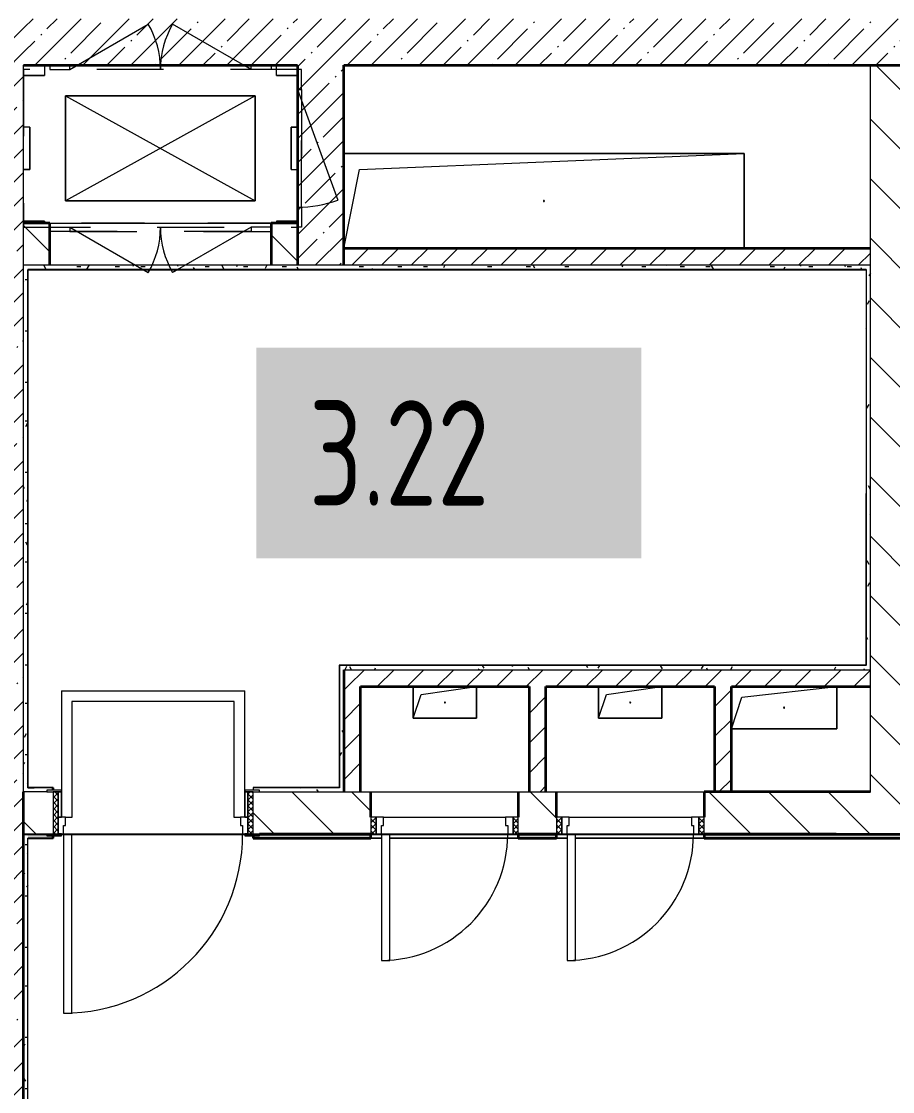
# Model space of a CAD drawing. Header units: millimetres. Extents: x 3914 to 443608, y -156176 to 78197.
# Drawn here: x 400380 to 404515, y -133799 to -128719 of the extents above; entities that cross this region are included whole.
import ezdxf

# ---------------------------------------------------------------- set-up
doc = ezdxf.new("R2010")
doc.units = ezdxf.units.MM
for name, pattern in [('200_ШТРИХ__ш1_п0_6_', [160, 100, -60]), ('Снесенные', [1428.75, 952.5, -476.25]), ('Штрих', [635, 317.5, -317.5]), ('Штрих короткий', [600, 300, -300])]:
    doc.linetypes.add(name, pattern=pattern)
for name, color, linetype, lineweight in [('A-DOOR-1', 7, 'Continuous', 5), ('A-DOOR-2', 7, '200_ШТРИХ__ш1_п0_6_', 5), ('A-DOOR-FRAM-2', 7, 'Continuous', 5), ('A-FLOR', 7, 'Continuous', 9), ('A-GENM', 7, 'Continuous', 9), ('A-GENM-2', 7, 'Штрих', 5), ('A-WALL', 7, 'Continuous', 5), ('A-WALL-1', 7, 'Continuous', 35), ('I-WALL', 7, 'Continuous', 5), ('M-EQPM-3', 7, 'Снесенные', 5)]:
    doc.layers.add(name, color=color, linetype=linetype, lineweight=lineweight)
for name, color, linetype, lineweight, true_color in [('A-DOOR-7', 7, 'Штрих короткий', 5, 0xc0c0c0), ('A-DOOR-FRAM-1', 7, 'Continuous', 5, 0xc0c0c0), ('A-WALL-FNSH-1', 9, 'Continuous', 5, 0x808080), ('M-EQPM-1', 7, 'Continuous', 9, 0xb2b2b2), ('M-EQPM-2', 7, 'Штрих', 5, 0xb2b2b2), ('M-EQPM-4', 7, 'Continuous', 9, 0x52e2e2), ('M-EQPM-6', 7, 'Continuous', 9, 0xd0d4d8)]:
    doc.layers.add(name, color=color, linetype=linetype, lineweight=lineweight, true_color=true_color)
doc.styles.add('СПДС', font='ГОСТ тип А.ttf', dxfattribs={"width": 0.9})
pattern_1 = [(45, (315419.7, -145976.68), (-114.04925, 114.04925), []), (45, (315533.75, -145976.68), (-114.04925, 114.04925), [201.612, -40.322, 6.706, -33.617])]
pattern_2 = [(135, (315419.7, -145976.68), (-141.42136, -141.42136), [])]
pattern_3 = [(45, (315419.7, -145976.68), (-70.71068, 70.71068), [])]
pattern_4 = [(0, (315419.7, -145976.68), (243.84, 60.96), [20.117, -162.763, 20.117, -162.763, -975.36]), (0, (315419.7, -145976.68), (243.84, 60.96), [-365.76, 20.117, -345.643, 20.117, -162.763, -426.72]), (0, (315419.7, -145976.68), (243.84, 60.96), [-914.4, 20.117, -101.803, 20.117, -284.683]), (120, (315511.14, -145946.2), (-174.71291, 180.691634), [20.117, -162.763, 20.117, -162.763, -975.36]), (120, (315511.14, -145946.2), (-174.71291, 180.691634), [-365.76, 20.117, -345.643, 20.117, -162.763, -426.72]), (120, (315511.14, -145946.2), (-174.71291, 180.691634), [-914.4, 20.117, -101.803, 20.117, -284.683]), (240, (315541.62, -145824.28), (-69.12709, -241.651634), [20.117, -162.763, 20.117, -162.763, -975.36]), (240, (315541.62, -145824.28), (-69.12709, -241.651634), [-365.76, 20.117, -345.643, 20.117, -162.763, -426.72]), (240, (315541.62, -145824.28), (-69.12709, -241.651634), [-914.4, 20.117, -101.803, 20.117, -284.683])]

# ---------------------------------------------------------------- blocks, each defined once
blk = doc.blocks.new('DOR_Проход в стене_Прямоугольный - 1050x1150 EI30-23344994-Объем проектирования 3 этажа')
at = {"layer": 'A-DOOR-7'}
for p, q in [((525, 100), (-525, 100)), ((525, -100), (-525, -100))]:
    blk.add_line(p, q, dxfattribs=at)
blk = doc.blocks.new('160_Подъемник - 160_Подъемник-23521422-Объем проектирования 3 этажа')
at = {"layer": 'A-GENM'}
for p, q in [((220, 0), (592.4, 215)), ((566.4, 200), (592.4, 215)), ((566.4, 200), (592.4, 215)), ((733.6, 200), (707.6, 215)), ((1080, 0), (707.6, 215)), ((733.6, 200), (707.6, 215)), ((-20, -95), (-20, 0)), ((-20, 0), (0, 0)), ((0, 0), (0, -95)), ((220, 20), (125, 20)), ((125, 20), (125, 0)), ((220, 0), (220, 20)), ((1080, 0), (1080, 20)), ((1080, 20), (1175, 20)), ((1175, 20), (1175, 0)), ((125, 0), (220, 0)), ((1175, 0), (1080, 0)), ((0, -95), (-20, -95)), ((0, -655), (-191.5, -128.8)), ((0, -655), (-20, -655)), ((-20, -655), (-20, -750)), ((0, -750), (0, -655)), ((-20, -750), (0, -750)), ((125, -770), (125, -750)), ((125, -750), (220, -750)), ((125, -770), (125, -750)), ((125, -750), (220, -750)), ((125, -770), (125, -750)), ((125, -750), (220, -750)), ((220, -750), (220, -770)), ((220, -750), (254.6, -770)), ((220, -750), (220, -770)), ((220, -750), (592.4, -965)), ((220, -750), (220, -770)), ((220, -750), (254.6, -770)), ((1080, -750), (707.6, -965)), ((1080, -750), (1045.4, -770)), ((1080, -750), (1045.4, -770)), ((1080, -750), (1080, -770)), ((1175, -750), (1080, -750)), ((1080, -750), (1080, -770)), ((1175, -750), (1080, -750)), ((1080, -750), (1080, -770)), ((1175, -750), (1080, -750)), ((1175, -770), (1175, -750)), ((1175, -770), (1175, -750)), ((1175, -770), (1175, -750)), ((220, -770), (125, -770)), ((1080, -770), (1175, -770))]:
    blk.add_line(p, q, dxfattribs=at)
for centre, radius, start, end in [((220, 0), 430, 27.8304, 30), ((220, 0), 430, 0, 30), ((220, 0), 430, 27.8304, 30), ((1080, 0), 430, 150, 180), ((1080, 0), 430, 150, 152.1696), ((1080, 0), 430, 150, 152.1696), ((0, -655), 560, 90, 110), ((220, -750), 430, 330, 0), ((220, -750), 430, 357.3044, 0), ((220, -750), 430, 357.3044, 0), ((1080, -750), 430, 180, 182.6956), ((1080, -750), 430, 180, 210), ((1080, -750), 430, 180, 182.6956)]:
    blk.add_arc(centre, radius, start, end, dxfattribs=at)
at = {"layer": 'A-GENM-2'}
for p, q in [((1080, 20), (220, 20)), ((220, 20), (1080, 20)), ((-20, -95), (-20, -655)), ((-20, -655), (-20, -95)), ((220, -770), (792, -770)), ((1080, -770), (508, -770))]:
    blk.add_line(p, q, dxfattribs=at)
at = {"layer": 'M-EQPM-1'}
for p, q in [((1100, -625), (200, -125)), ((200, -625), (1100, -125)), ((1100, -125), (200, -125)), ((200, -125), (200, -625)), ((1100, -625), (1100, -125)), ((200, -625), (1100, -625))]:
    blk.add_line(p, q, dxfattribs=at)
at = {"layer": 'M-EQPM-2'}
for p, q in [((1300, 0), (0, 0)), ((0, 0), (0, -750)), ((1300, -750), (1300, 0)), ((0, -750), (1300, -750))]:
    blk.add_line(p, q, dxfattribs=at)
at = {"layer": 'M-EQPM-6'}
for p, q in [((1100, -125), (200, -125)), ((200, -125), (200, -625)), ((200, -625), (200, -125)), ((200, -125), (1100, -125)), ((1100, -625), (1100, -125)), ((1100, -125), (1100, -625)), ((200, -625), (1100, -625)), ((1100, -625), (200, -625))]:
    blk.add_line(p, q, dxfattribs=at)
blk = doc.blocks.new('Закладная деталь приямка - 200_100-20924312-Объем проектирования 3 этажа')
at = {"layer": 'M-EQPM-3'}
for p, q in [((85000, 16755), (84970, 16755)), ((85000, 16755), (84970, 16755)), ((85000, 16555), (85000, 16755)), ((85000, 16755), (85000, 16555)), ((84970, 16555), (85000, 16555)), ((85000, 16555), (84970, 16555))]:
    blk.add_line(p, q, dxfattribs=at)
blk = doc.blocks.new('Закладная деталь приямка - 150_100-20924311-Объем проектирования 3 этажа')
at = {"layer": 'M-EQPM-3'}
for p, q in [((85070, 17050), (85070, 17000)), ((85070, 17050), (85070, 17000)), ((84970, 17000), (85070, 17000)), ((85070, 17000), (84970, 17000))]:
    blk.add_line(p, q, dxfattribs=at)
blk = doc.blocks.new('Закладная деталь приямка - 150_100-V569-Объем проектирования 3 этажа')
at = {"layer": 'M-EQPM-3'}
for p, q in [((86170, 17000), (86170, 17050)), ((86170, 17000), (86170, 17050)), ((86270, 17000), (86170, 17000)), ((86170, 17000), (86270, 17000))]:
    blk.add_line(p, q, dxfattribs=at)
blk = doc.blocks.new('Закладная деталь приямка - 150_100-V570-Объем проектирования 3 этажа')
at = {"layer": 'M-EQPM-3'}
for p, q in [((86270, 16310), (86170, 16310)), ((86170, 16310), (86270, 16310)), ((86170, 16310), (86170, 16300)), ((86170, 16310), (86170, 16300))]:
    blk.add_line(p, q, dxfattribs=at)
blk = doc.blocks.new('Закладная деталь приямка - 150_100-V571-Объем проектирования 3 этажа')
at = {"layer": 'M-EQPM-3'}
for p, q in [((85070, 16310), (84970, 16310)), ((84970, 16310), (85070, 16310)), ((85070, 16300), (85070, 16310)), ((85070, 16310), (85070, 16300))]:
    blk.add_line(p, q, dxfattribs=at)
blk = doc.blocks.new('GM_Отверстие прямоугольное _в плите_ - Отверстие-21604025-Объем проектирования 3 этажа')
at = {"layer": 'A-GENM'}
for p, q in [((-200, 50), (250, 100)), ((250, 100), (250, -100)), ((250, -100), (250, 100)), ((-250, -100), (-200, 50)), ((250, -100), (-250, -100)), ((-250, -100), (250, -100))]:
    blk.add_line(p, q, dxfattribs=at)
for start, end in [(360, 180), (180, 360)]:
    blk.add_arc((0, 0), 2.5, start, end, dxfattribs=at)
blk = doc.blocks.new('GM_Отверстие прямоугольное _в плите_ - Отверстие-21620300-Объем проектирования 3 этажа')
at = {"layer": 'A-GENM'}
for p, q in [((-150, -75), (-150, 75)), ((-150, 75), (-150, -75)), ((-112.5, 37.5), (150, 75)), ((150, 75), (150, -75)), ((150, -75), (150, 75)), ((-150, -75), (-112.5, 37.5)), ((150, -75), (-150, -75)), ((-150, -75), (150, -75))]:
    blk.add_line(p, q, dxfattribs=at)
for start, end in [(360, 180), (180, 360)]:
    blk.add_arc((0, 0), 2.5, start, end, dxfattribs=at)
blk = doc.blocks.new('GM_Отверстие прямоугольное _в плите_ - Отверстие-22256730-Объем проектирования 3 этажа')
at = {"layer": 'A-GENM'}
for p, q in [((-950, 225), (950, 225)), ((950, 225), (-950, 225)), ((-875, 150), (950, 225)), ((950, 225), (950, -225)), ((950, -225), (950, 225)), ((-950, -225), (-875, 150))]:
    blk.add_line(p, q, dxfattribs=at)
for start, end in [(360, 180), (180, 360)]:
    blk.add_arc((0, 0), 2.5, start, end, dxfattribs=at)

msp = doc.modelspace()

# ---------------------------------------------------------------- hatches: boundary and pattern name
at = {"layer": 'A-DOOR-2'}
h = msp.add_hatch(dxfattribs=at)
h.set_pattern_fill('FP_33', color=256, angle=180, style=0, pattern_type=2)
h.set_pattern_definition([(315, (399190.79, -132641.364), (14.14214, 14.14214), []), (45, (399190.79, -132641.364), (-14.14214, 14.14214), [])])
h.paths.add_polyline_path([(400554.7, -132576.7), (400554.7, -132376.7), (400529.7, -132376.7), (400529.7, -132576.7)])
h = msp.add_hatch(dxfattribs=at)
h.set_pattern_fill('FP_121', color=256, angle=180, style=0, pattern_type=2)
h.set_pattern_definition([(315, (400449.188, -132641.364), (14.14214, 14.14214), []), (45, (400449.188, -132641.364), (-14.14214, 14.14214), [])])
h.paths.add_polyline_path([(402063.1, -132576.7), (402063.1, -132496.7), (402038.1, -132496.7), (402038.1, -132576.7)])
h = msp.add_hatch(dxfattribs=at)
h.set_pattern_fill('FP_121', color=256, angle=180, style=0, pattern_type=2)
h.set_pattern_definition([(315, (401330.79, -132641.364), (14.14214, 14.14214), []), (45, (401330.79, -132641.364), (-14.14214, 14.14214), [])])
h.paths.add_polyline_path([(402944.7, -132576.7), (402944.7, -132496.7), (402919.7, -132496.7), (402919.7, -132576.7)])
at = {"layer": 'A-DOOR-FRAM-2'}
h = msp.add_hatch(dxfattribs=at)
h.set_pattern_fill('FP_34', color=256, angle=180, style=0, pattern_type=2)
h.set_pattern_definition([(225, (401313.584, -132641.364), (14.1421, -14.1421), []), (315, (401313.584, -132641.364), (14.1421, 14.1421), [])])
h.paths.add_polyline_path([(401454.7, -132576.7), (401479.7, -132576.7), (401479.7, -132376.7), (401454.7, -132377.9), (401454.7, -132570.9)])
h = msp.add_hatch(dxfattribs=at)
h.set_pattern_fill('FP_122', color=256, angle=180, style=0, pattern_type=2)
h.set_pattern_definition([(225, (402571.983, -132641.364), (14.1421, -14.1421), []), (315, (402571.983, -132641.364), (14.1421, 14.1421), [])])
h.paths.add_polyline_path([(402738.1, -132576.7), (402738.1, -132496.7), (402713.1, -132496.7), (402713.1, -132576.7)])
h = msp.add_hatch(dxfattribs=at)
h.set_pattern_fill('FP_122', color=256, angle=180, style=0, pattern_type=2)
h.set_pattern_definition([(225, (403453.584, -132641.364), (14.1421, -14.1421), []), (315, (403453.584, -132641.364), (14.1421, 14.1421), [])])
h.paths.add_polyline_path([(403619.7, -132576.7), (403619.7, -132496.7), (403594.7, -132496.7), (403594.7, -132576.7)])
at = {"layer": 'I-WALL'}
h = msp.add_hatch(dxfattribs=at)
h.set_pattern_fill('FP_1', color=256, style=0, pattern_type=2)
h.set_pattern_definition(pattern_1)
h.paths.add_polyline_path([(400180.4, -135576.7), (400389.7, -135576.7), (400389.7, -126876.7), (400169.7, -126876.7), (400169.7, -135576.7), (400178.1, -135576.7)])
h = msp.add_hatch(dxfattribs=at)
h.set_pattern_fill('FP_1', color=256, style=0, pattern_type=2)
h.set_pattern_definition(pattern_1)
h.paths.add_polyline_path([(400389.7, -128926.7), (401909.7, -128926.7), (401909.7, -128706.7), (400389.7, -128706.7), (400389.7, -128916.7)])
h = msp.add_hatch(dxfattribs=at)
h.set_pattern_fill('FP_1', color=256, style=0, pattern_type=2)
h.set_pattern_definition(pattern_1)
h.paths.add_polyline_path([(401914.2, -128926.7), (408229.7, -128926.7), (408229.7, -128706.7), (401909.7, -128706.7), (401909.7, -128926.7)])
h = msp.add_hatch(dxfattribs=at)
h.set_pattern_fill('FP_1', color=256, style=0, pattern_type=2)
h.set_pattern_definition(pattern_1)
h.paths.add_polyline_path([(401909.7, -129876.7), (401909.7, -128926.7), (401689.7, -128926.7), (401689.7, -129876.7)])
h = msp.add_hatch(dxfattribs=at)
h.set_pattern_fill('FP_23', color=256, style=0, pattern_type=2)
h.set_pattern_definition(pattern_2)
h.paths.add_polyline_path([(404609.7, -132376.7), (404609.7, -128926.7), (404409.7, -128926.7), (404409.7, -132376.7)])
h = msp.add_hatch(dxfattribs=at)
h.set_pattern_fill('FP_23', color=256, style=0, pattern_type=2)
h.set_pattern_definition(pattern_2)
h.paths.add_polyline_path([(400409.7, -129876.7), (400514.7, -129876.7), (400514.7, -129676.7), (400389.7, -129676.7), (400389.7, -129876.7)])
h.paths.add_polyline_path([(401564.7, -129876.7), (401689.7, -129874.9), (401689.7, -129676.7), (401564.7, -129676.7), (401564.7, -129873.9)])
h = msp.add_hatch(dxfattribs=at)
h.set_pattern_fill('FP_22', color=256, style=0, pattern_type=2)
h.set_pattern_definition(pattern_3)
h.paths.add_polyline_path([(404389.7, -129876.7), (404409.7, -129876.7), (404409.7, -129796.7), (401909.7, -129796.7), (401909.7, -129876.7), (404247.7, -129876.7)])
h = msp.add_hatch(dxfattribs=at)
h.set_pattern_fill('FP_191', color=256, style=0, pattern_type=2)
h.set_pattern_definition(pattern_4)
h.paths.add_polyline_path([(400391.1, -132356.7), (400409.7, -132356.7), (400408.7, -129896.7), (400389.7, -129876.7), (400389.7, -132356.7)])
h.paths.add_polyline_path([(400409.7, -129896.7), (400409.7, -129876.7), (400389.7, -129876.7), (400402.8, -129889.8)])
h = msp.add_hatch(dxfattribs=at)
h.set_pattern_fill('FP_191', color=256, style=0, pattern_type=2)
h.set_pattern_definition(pattern_4)
h.paths.add_polyline_path([(404388.7, -129896.7), (404388.7, -129876.7), (400409.7, -129876.7), (400409.7, -129896.7), (404247.7, -129896.7)])
h = msp.add_hatch(dxfattribs=at)
h.set_pattern_fill('FP_191', color=256, style=0, pattern_type=2)
h.set_pattern_definition(pattern_4)
h.paths.add_polyline_path([(404409.7, -131796.7), (404409.7, -129876.7), (404389.7, -129876.7), (404390.7, -131776.7), (404407.8, -131794.7)])
h.paths.add_polyline_path([(404409.7, -131796.7), (404389.7, -131776.7), (404389.7, -131796.7)])
h = msp.add_hatch(dxfattribs=at)
h.set_pattern_fill('FP_191', color=256, style=0, pattern_type=2)
h.set_pattern_definition(pattern_4)
h.paths.add_polyline_path([(403159.9, -131796.7), (404389.7, -131796.7), (404389.7, -131776.7), (401889.7, -131776.7), (401889.7, -131796.7), (402869.7, -131796.7)])
h = msp.add_hatch(dxfattribs=at)
h.set_pattern_fill('FP_191', color=256, style=0, pattern_type=2)
h.set_pattern_definition(pattern_4)
h.paths.add_polyline_path([(401889.7, -132376.7), (401909.7, -132376.7), (401909.7, -131796.7), (401889.7, -131796.8), (401889.7, -132356.7)])
h = msp.add_hatch(dxfattribs=at)
h.set_pattern_fill('FP_22', color=256, style=0, pattern_type=2)
h.set_pattern_definition(pattern_3)
h.paths.add_polyline_path([(403159.9, -131876.7), (404409.7, -131876.7), (404409.7, -131796.7), (401909.7, -131796.7), (401909.7, -131876.7), (402904.2, -131876.7)])
h = msp.add_hatch(dxfattribs=at)
h.set_pattern_fill('FP_22', color=256, style=0, pattern_type=2)
h.set_pattern_definition(pattern_3)
h.paths.add_polyline_path([(401989.7, -132376.7), (401989.7, -131876.7), (401909.7, -131876.7), (401909.7, -132376.7)])
h = msp.add_hatch(dxfattribs=at)
h.set_pattern_fill('FP_22', color=256, style=0, pattern_type=2)
h.set_pattern_definition(pattern_3)
h.paths.add_polyline_path([(402869.7, -132376.7), (402869.7, -131876.7), (402789.7, -131876.7), (402789.7, -132376.7)])
h = msp.add_hatch(dxfattribs=at)
h.set_pattern_fill('FP_22', color=256, style=0, pattern_type=2)
h.set_pattern_definition(pattern_3)
h.paths.add_polyline_path([(403749.7, -132376.7), (403749.7, -131876.7), (403669.7, -131876.7), (403669.7, -132376.7)])
h = msp.add_hatch(dxfattribs=at)
h.set_pattern_fill('FP_191', color=256, style=0, pattern_type=2)
h.set_pattern_definition(pattern_4)
h.paths.add_polyline_path([(401525.2, -132376.7), (401889.7, -132376.7), (401888.7, -132356.7), (401479.7, -132356.7), (401479.7, -132368.7), (401509.7, -132368.7), (401509.7, -132376.7)])
h.paths.add_polyline_path([(400499.7, -132376.7), (400499.7, -132368.7), (400529.7, -132368.7), (400529.7, -132356.7), (400409.7, -132357.6), (400389.7, -132376.7), (400440.4, -132376.7)])
h.paths.add_polyline_path([(400389.7, -132376.7), (400409.7, -132356.7), (400389.7, -132356.7)])
h = msp.add_hatch(dxfattribs=at)
h.set_pattern_fill('FP_23', color=256, style=0, pattern_type=2)
h.set_pattern_definition(pattern_2)
h.paths.add_polyline_path([(404829.7, -132576.7), (404869.7, -132576.7), (404869.7, -132376.7), (403619.7, -132376.7), (403619.7, -132576.7), (404793.3, -132576.7)])
h.paths.add_polyline_path([(402738.1, -132576.7), (402919.7, -132576.7), (402919.7, -132376.7), (402738.1, -132376.7), (402738.1, -132496.7)])
h.paths.add_polyline_path([(400440.4, -132576.7), (400529.7, -132576.7), (400529.7, -132376.7), (400389.7, -132376.7), (400389.7, -132576.7), (400409.7, -132576.7)])
h.paths.add_polyline_path([(401689.7, -132576.7), (402038.1, -132576.7), (402038.1, -132376.7), (401479.7, -132376.7), (401479.7, -132576.7), (401509.7, -132576.7)])
h = msp.add_hatch(dxfattribs=at)
h.set_pattern_fill('FP_191', color=256, style=0, pattern_type=2)
h.set_pattern_definition(pattern_4)
h.paths.add_polyline_path([(400409.7, -135356.7), (400409.7, -132576.7), (400389.7, -132576.7), (400389.7, -135356.7), (400394.4, -135356.7)])
h = msp.add_hatch(dxfattribs=at)
h.set_pattern_fill('FP_191', color=256, style=0, pattern_type=2)
h.set_pattern_definition(pattern_4)
h.paths.add_polyline_path([(412939.7, -132596.7), (413219.7, -132596.7), (413219.7, -132576.7), (412939.7, -132576.7)])
h.paths.add_polyline_path([(412239.7, -132596.7), (412239.7, -132576.7), (412069.7, -132576.7), (412069.7, -132584.7), (412014.7, -132584.7), (412016.1, -132596.7), (412232.4, -132596.7)])
h.paths.add_polyline_path([(408209.7, -132596.7), (408474.7, -132596.7), (408474.7, -132584.7), (408419.7, -132584.7), (408419.7, -132576.7), (407699.7, -132576.7), (407699.7, -132584.7), (407669.7, -132584.7), (407669.7, -132596.7), (408054.9, -132596.7)])
h.paths.add_polyline_path([(410080.3, -132596.7), (410614.7, -132596.7), (410614.7, -132584.7), (410559.7, -132584.7), (410559.7, -132576.7), (409929.7, -132576.7), (409929.7, -132584.7), (409874.7, -132584.7), (409876, -132596.7), (409999.7, -132596.7)])
h.paths.add_polyline_path([(406719.7, -132596.7), (406719.7, -132584.7), (406689.7, -132584.7), (406689.7, -132576.7), (405849.7, -132576.7), (405849.7, -132584.7), (405819.7, -132584.7), (405819.7, -132596.7), (406689.7, -132596.7)])
h.paths.add_polyline_path([(404829.7, -132596.7), (404869.7, -132596.7), (404869.7, -132584.7), (404839.7, -132584.7), (404839.7, -132576.7), (403619.7, -132576.7), (403619.7, -132596.7), (404793.3, -132596.7)])
h.paths.add_polyline_path([(400410.7, -132596.7), (400529.7, -132596.7), (400529.7, -132584.7), (400499.7, -132584.7), (400499.7, -132576.7), (400409.7, -132576.7), (400410.4, -132590.4)])
h.paths.add_polyline_path([(402919.7, -132596.7), (402919.7, -132576.7), (402738.1, -132576.7), (402738.1, -132596.7), (402869.7, -132596.7)])
h.paths.add_polyline_path([(401479.7, -132596.7), (402038.1, -132596.7), (402038.1, -132576.7), (401509.7, -132576.7), (401509.7, -132584.7), (401479.7, -132584.7)])

# ---------------------------------------------------------------- linework, layer by layer
msp.add_lwpolyline([(440249.7, -135376.7), (400389.7, -135376.7), (400389.7, -132576.7), (440249.7, -132576.7)], close=True)
at = {"layer": 'A-DOOR-1'}
for p, q in [((400619.7, -132576.7), (400579.7, -132576.7)), ((400579.7, -132576.7), (400579.7, -133426.7)), ((400619.7, -133426.7), (400619.7, -132576.7)), ((402128.1, -132576.7), (402088.1, -132576.7)), ((402088.1, -132576.7), (402088.1, -133176.7)), ((402128.1, -133176.7), (402128.1, -132576.7)), ((403009.7, -132576.7), (402969.7, -132576.7)), ((402969.7, -132576.7), (402969.7, -133176.7)), ((403009.7, -133176.7), (403009.7, -132576.7)), ((402088.1, -133176.7), (402128.1, -133176.7)), ((402969.7, -133176.7), (403009.7, -133176.7)), ((400579.7, -133426.7), (400619.7, -133426.7))]:
    msp.add_line(p, q, dxfattribs=at)
for centre, radius in [((400579.7, -132576.7), 850), ((402088.1, -132576.7), 600), ((402969.7, -132576.7), 600)]:
    msp.add_arc(centre, radius, 270, 0, dxfattribs=at)
at = {"layer": 'A-DOOR-FRAM-1'}
for p, q in [((400569.7, -132368.7), (400499.7, -132368.7)), ((400499.7, -132368.7), (400499.7, -132376.7)), ((400499.7, -132376.7), (400569.7, -132376.7)), ((400554.7, -132376.7), (400529.7, -132376.7)), ((400529.7, -132376.7), (400529.7, -132576.7)), ((400554.7, -132576.7), (400554.7, -132376.7)), ((400569.7, -132376.7), (400554.7, -132376.7)), ((400554.7, -132376.7), (400554.7, -132496.7)), ((400569.7, -132376.7), (400569.7, -132368.7)), ((400569.7, -132496.7), (400569.7, -132376.7)), ((401439.7, -132368.7), (401439.7, -132376.7)), ((401509.7, -132368.7), (401439.7, -132368.7)), ((401439.7, -132376.7), (401439.7, -132496.7)), ((401454.7, -132376.7), (401439.7, -132376.7)), ((401439.7, -132376.7), (401509.7, -132376.7)), ((401454.7, -132376.7), (401454.7, -132576.7)), ((401479.7, -132376.7), (401454.7, -132376.7)), ((401454.7, -132496.7), (401454.7, -132376.7)), ((401479.7, -132576.7), (401479.7, -132376.7)), ((401509.7, -132376.7), (401509.7, -132368.7)), ((400589.7, -132496.7), (400554.7, -132496.7)), ((400554.7, -132496.7), (400554.7, -132576.7)), ((400554.7, -132496.7), (400569.7, -132496.7)), ((400579.7, -132576.7), (400579.7, -132536.7)), ((400579.7, -132536.7), (400589.7, -132536.7)), ((400589.7, -132536.7), (400589.7, -132496.7)), ((401454.7, -132496.7), (401419.7, -132496.7)), ((401419.7, -132496.7), (401419.7, -132536.7)), ((401419.7, -132536.7), (401429.7, -132536.7)), ((401429.7, -132536.7), (401429.7, -132576.7)), ((401439.7, -132496.7), (401454.7, -132496.7)), ((401454.7, -132576.7), (401454.7, -132496.7)), ((402063.1, -132496.7), (402038.1, -132496.7)), ((402038.1, -132496.7), (402038.1, -132576.7)), ((402098.1, -132496.7), (402063.1, -132496.7)), ((402063.1, -132496.7), (402063.1, -132576.7)), ((402063.1, -132576.7), (402063.1, -132496.7)), ((402088.1, -132576.7), (402088.1, -132536.7)), ((402088.1, -132536.7), (402098.1, -132536.7)), ((402098.1, -132536.7), (402098.1, -132496.7)), ((402098.1, -132496.7), (402678.1, -132496.7)), ((402713.1, -132496.7), (402678.1, -132496.7)), ((402678.1, -132496.7), (402678.1, -132536.7)), ((402678.1, -132536.7), (402688.1, -132536.7)), ((402688.1, -132536.7), (402688.1, -132576.7)), ((402713.1, -132576.7), (402713.1, -132496.7)), ((402713.1, -132496.7), (402713.1, -132576.7)), ((402738.1, -132496.7), (402713.1, -132496.7)), ((402738.1, -132576.7), (402738.1, -132496.7)), ((402944.7, -132496.7), (402919.7, -132496.7)), ((402919.7, -132496.7), (402919.7, -132576.7)), ((402979.7, -132496.7), (402944.7, -132496.7)), ((402944.7, -132496.7), (402944.7, -132576.7)), ((402944.7, -132576.7), (402944.7, -132496.7)), ((402969.7, -132576.7), (402969.7, -132536.7)), ((402969.7, -132536.7), (402979.7, -132536.7)), ((402979.7, -132536.7), (402979.7, -132496.7)), ((402979.7, -132496.7), (403559.7, -132496.7)), ((403594.7, -132496.7), (403559.7, -132496.7)), ((403559.7, -132496.7), (403559.7, -132536.7)), ((403559.7, -132536.7), (403569.7, -132536.7)), ((403569.7, -132536.7), (403569.7, -132576.7)), ((403594.7, -132576.7), (403594.7, -132496.7)), ((403594.7, -132496.7), (403594.7, -132576.7)), ((403619.7, -132496.7), (403594.7, -132496.7)), ((403619.7, -132576.7), (403619.7, -132496.7)), ((400569.7, -132576.7), (400499.7, -132576.7)), ((400499.7, -132576.7), (400499.7, -132584.7)), ((400499.7, -132584.7), (400569.7, -132584.7)), ((400529.7, -132576.7), (400554.7, -132576.7)), ((400569.7, -132575.7), (400554.7, -132575.7)), ((400554.7, -132575.7), (400554.7, -132576.7)), ((400554.7, -132576.7), (400579.7, -132576.7)), ((400554.7, -132576.7), (400569.7, -132576.7)), ((400569.7, -132576.7), (400569.7, -132575.7)), ((400569.7, -132584.7), (400569.7, -132576.7)), ((401429.7, -132576.7), (401454.7, -132576.7)), ((401439.7, -132575.7), (401439.7, -132576.7)), ((401454.7, -132575.7), (401439.7, -132575.7)), ((401439.7, -132576.7), (401454.7, -132576.7)), ((401439.7, -132576.7), (401439.7, -132584.7)), ((401509.7, -132576.7), (401439.7, -132576.7)), ((401439.7, -132584.7), (401509.7, -132584.7)), ((401454.7, -132576.7), (401454.7, -132575.7)), ((401454.7, -132576.7), (401479.7, -132576.7)), ((401509.7, -132584.7), (401509.7, -132576.7)), ((402038.1, -132576.7), (402063.1, -132576.7)), ((402063.1, -132576.7), (402088.1, -132576.7)), ((402688.1, -132576.7), (402128.1, -132576.7)), ((402688.1, -132576.7), (402713.1, -132576.7)), ((402713.1, -132576.7), (402738.1, -132576.7)), ((402919.7, -132576.7), (402944.7, -132576.7)), ((402944.7, -132576.7), (402969.7, -132576.7)), ((403569.7, -132576.7), (403009.7, -132576.7)), ((403569.7, -132576.7), (403594.7, -132576.7)), ((403594.7, -132576.7), (403619.7, -132576.7))]:
    msp.add_line(p, q, dxfattribs=at)
at = {"layer": 'A-FLOR'}
for p, q in [((400409.7, -129896.7), (404388.7, -129896.7)), ((400409.7, -132356.7), (400409.7, -129897.7)), ((404389.7, -129896.7), (404389.7, -130960.1)), ((404389.7, -131776.7), (401889.7, -131776.7)), ((401889.7, -131776.7), (401889.7, -132356.7)), ((400569.7, -131897.6), (401439.7, -131897.6)), ((400569.7, -131897.6), (400569.7, -132496.7)), ((401439.7, -132496.7), (401439.7, -131897.6)), ((401389.7, -131947.6), (400619.7, -131947.6)), ((400619.7, -131947.6), (400619.7, -132497.6)), ((401389.7, -132497.6), (401389.7, -131947.6)), ((400529.7, -132356.7), (400440.4, -132356.7)), ((401888.7, -132356.7), (401479.7, -132356.7)), ((401479.7, -132356.7), (401479.7, -132368.7)), ((400619.7, -132497.6), (400589.5, -132497.6)), ((401419.9, -132497.6), (401389.7, -132497.6)), ((400579.7, -132576.7), (401429.7, -132576.7)), ((401429.7, -132576.7), (400579.7, -132576.7)), ((404247.7, -132576.7), (404864.7, -132576.7))]:
    msp.add_line(p, q, dxfattribs=at)
at = {"layer": 'A-WALL'}
for p, q in [((400389.7, -132376.7), (400389.7, -128926.7)), ((404409.7, -132376.7), (404409.7, -128926.7)), ((404409.7, -129876.7), (400389.7, -129876.7)), ((404389.7, -129896.7), (400409.7, -129896.7)), ((400409.7, -129896.7), (400409.7, -132356.7)), ((404389.7, -131776.7), (404389.7, -130960.1)), ((401909.7, -131796.7), (404409.7, -131796.7)), ((400499.7, -132376.7), (400389.7, -132376.7)), ((400409.7, -132356.7), (400440.4, -132356.7)), ((401509.7, -132376.7), (402038.1, -132376.7)), ((401889.7, -132356.7), (401888.7, -132356.7)), ((402738.1, -132376.7), (402919.7, -132376.7)), ((400389.7, -132576.7), (400499.7, -132576.7)), ((400499.7, -132576.7), (400409.7, -132576.7)), ((400409.7, -135356.7), (400409.7, -132596.7))]:
    msp.add_line(p, q, dxfattribs=at)
at = {"layer": 'A-WALL-1'}
for p, q in [((400389.7, -128926.7), (401689.7, -128926.7)), ((401689.7, -128926.7), (401689.7, -129876.7)), ((401909.7, -129876.7), (401909.7, -128926.7)), ((401909.7, -128926.7), (408229.7, -128926.7)), ((400514.7, -129676.7), (400389.7, -129676.7)), ((400514.7, -129876.7), (400514.7, -129676.7)), ((401689.7, -129676.7), (401564.7, -129676.7)), ((401564.7, -129676.7), (401564.7, -129876.7)), ((404409.7, -129796.7), (401909.7, -129796.7)), ((401909.7, -131796.7), (401909.7, -132376.7)), ((401989.7, -131876.7), (402789.7, -131876.7)), ((401989.7, -132376.7), (401989.7, -131876.7)), ((402789.7, -131876.7), (402789.7, -132376.7)), ((402869.7, -131876.7), (403669.7, -131876.7)), ((402869.7, -132376.7), (402869.7, -131876.7)), ((403669.7, -131876.7), (403669.7, -132376.7)), ((403749.7, -131876.7), (404409.7, -131876.7)), ((403749.7, -132376.7), (403749.7, -131876.7)), ((400389.7, -135576.7), (400389.7, -132376.7)), ((400529.7, -132368.7), (400529.7, -132356.7)), ((402038.1, -132496.7), (402038.1, -132376.7)), ((402738.1, -132376.7), (402738.1, -132496.7)), ((402919.7, -132496.7), (402919.7, -132376.7)), ((404409.7, -132376.7), (403619.7, -132376.7)), ((403619.7, -132376.7), (403619.7, -132496.7)), ((400529.7, -132596.7), (400529.7, -132584.7)), ((401479.7, -132584.7), (401479.7, -132596.7)), ((401509.7, -132576.7), (402038.1, -132576.7)), ((402038.1, -132576.7), (401509.7, -132576.7)), ((402038.1, -132596.7), (402038.1, -132576.7)), ((402738.1, -132576.7), (402919.7, -132576.7)), ((402919.7, -132576.7), (402738.1, -132576.7)), ((402738.1, -132576.7), (402738.1, -132596.7)), ((402919.7, -132596.7), (402919.7, -132576.7)), ((403619.7, -132576.7), (404839.7, -132576.7)), ((404247.7, -132576.7), (403619.7, -132576.7)), ((403619.7, -132576.7), (403619.7, -132596.7)), ((400409.7, -132596.7), (400410.7, -132596.7)), ((401479.7, -132596.7), (402038.1, -132596.7)), ((402738.1, -132596.7), (402919.7, -132596.7)), ((403619.7, -132596.7), (404869.7, -132596.7))]:
    msp.add_line(p, q, dxfattribs=at)
at = {"layer": 'A-WALL-FNSH-1'}
for p, q in [((400410.7, -129897.7), (404388.7, -129897.7)), ((400410.7, -132355.7), (400410.7, -129897.7)), ((404388.7, -129897.7), (404388.7, -131775.7)), ((401888.7, -131775.7), (401888.7, -132355.7)), ((404388.7, -131775.7), (401888.7, -131775.7)), ((400529.7, -132355.7), (400410.7, -132355.7)), ((400529.7, -132356.7), (400529.7, -132355.7)), ((401888.7, -132355.7), (401479.7, -132355.7)), ((401479.7, -132355.7), (401479.7, -132356.7)), ((400529.7, -132596.7), (400410.7, -132596.7)), ((400410.7, -135356.7), (400410.7, -132597.7)), ((400410.7, -132597.7), (400529.7, -132597.7)), ((400529.7, -132597.7), (400529.7, -132596.7)), ((401479.7, -132596.7), (401479.7, -132597.7)), ((401479.7, -132597.7), (402038.1, -132597.7)), ((402038.1, -132597.7), (402038.1, -132596.7)), ((402738.1, -132596.7), (402738.1, -132597.7)), ((402738.1, -132597.7), (402919.7, -132597.7)), ((402919.7, -132597.7), (402919.7, -132596.7)), ((403619.7, -132596.7), (403619.7, -132597.7)), ((403619.7, -132597.7), (404869.7, -132597.7))]:
    msp.add_line(p, q, dxfattribs=at)
at = {"layer": 'I-WALL'}
for p, q in [((400514.7, -129676.7), (401564.7, -129676.7)), ((402038.1, -132376.7), (402738.1, -132376.7)), ((402919.7, -132376.7), (403619.7, -132376.7)), ((402088.1, -132596.7), (402038.1, -132596.7)), ((402088.1, -132597.7), (402038.1, -132597.7)), ((402738.1, -132596.7), (402128.1, -132596.7)), ((402738.1, -132597.7), (402128.1, -132597.7)), ((402969.7, -132596.7), (402919.7, -132596.7)), ((402969.7, -132597.7), (402919.7, -132597.7)), ((403619.7, -132596.7), (403009.7, -132596.7)), ((403619.7, -132597.7), (403009.7, -132597.7))]:
    msp.add_line(p, q, dxfattribs=at)

# ---------------------------------------------------------------- block references
at = {"layer": 'A-DOOR-1'}
msp.add_blockref('DOR_Проход в стене_Прямоугольный - 1050x1150 EI30-23344994-Объем проектирования 3 этажа', (401039.7, -129776.7), dxfattribs=at)
at = {"layer": 'A-GENM'}
for name, p in [('GM_Отверстие прямоугольное _в плите_ - Отверстие-22256730-Объем проектирования 3 этажа', (402859.7, -129571.7)), ('GM_Отверстие прямоугольное _в плите_ - Отверстие-21620300-Объем проектирования 3 этажа', (402389.7, -131951.7)), ('GM_Отверстие прямоугольное _в плите_ - Отверстие-21620300-Объем проектирования 3 этажа', (403269.7, -131951.7)), ('GM_Отверстие прямоугольное _в плите_ - Отверстие-21604025-Объем проектирования 3 этажа', (403999.7, -131976.7))]:
    msp.add_blockref(name, p, dxfattribs=at)
at = {"layer": 'M-EQPM-4'}
for name in ['Закладная деталь приямка - 150_100-20924311-Объем проектирования 3 этажа', 'Закладная деталь приямка - 150_100-V569-Объем проектирования 3 этажа', 'Закладная деталь приямка - 200_100-20924312-Объем проектирования 3 этажа', 'Закладная деталь приямка - 150_100-V571-Объем проектирования 3 этажа', 'Закладная деталь приямка - 150_100-V570-Объем проектирования 3 этажа']:
    msp.add_blockref(name, (315419.7, -145976.7), dxfattribs=at)
at = {"layer": 'M-EQPM-4', "rotation": 180}
msp.add_blockref('Закладная деталь приямка - 200_100-20924312-Объем проектирования 3 этажа', (486659.7, -112666.7), dxfattribs=at)
at = {"layer": 'M-EQPM-6', "rotation": 180}
msp.add_blockref('160_Подъемник - 160_Подъемник-23521422-Объем проектирования 3 этажа', (401689.7, -129696.7), dxfattribs=at)

# ---------------------------------------------------------------- texts
at = {"insert": (401744, -130517.9), "char_height": 500, "width": 1327.594, "attachment_point": 1, "style": 'СПДС', "bg_fill": 1, "box_fill_scale": 1.5, "bg_fill_color": 7, "bg_fill_true_color": 16777215, "bg_fill_transparency": 0}
msp.add_mtext('3.22', dxfattribs=at)

doc.saveas('drawing.dxf')
